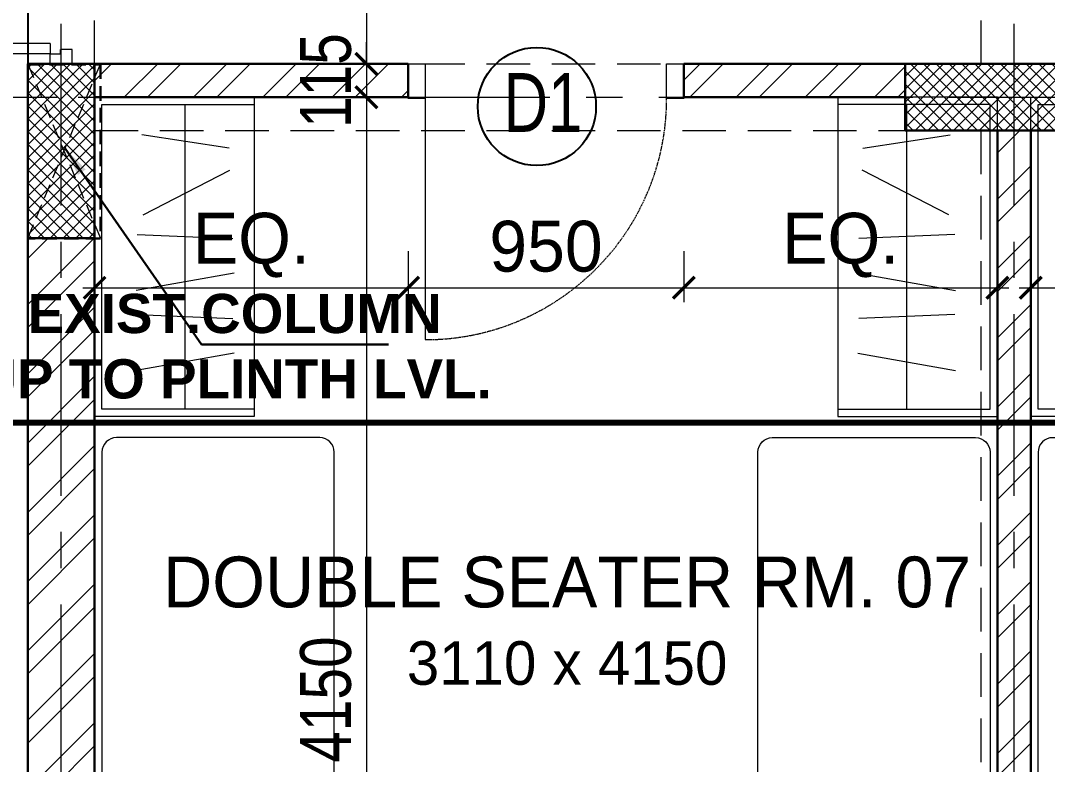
# Model space of a CAD drawing. Header units: millimetres. Extents: x -286480 to 108094, y -227925 to 10018.
# Drawn here: x -29843 to -26306, y -100020 to -97457 of the extents above; entities that cross this region are included whole.
import ezdxf

# ---------------------------------------------------------------- set-up
doc = ezdxf.new("R2010")
doc.units = ezdxf.units.MM
doc.header["$LTSCALE"] = 100
doc.header["$MEASUREMENT"] = 0
doc.header["$PDMODE"] = 67
doc.linetypes.add('CENTER', pattern=[2, 1.25, -0.25, 0.25, -0.25])
doc.linetypes.add('DASHED2', pattern=[0.375, 0.25, -0.125])
doc.layers.get('0').update_dxf_attribs({"lineweight": 25})
for name, color, linetype, lineweight in [('A-ANNO-COLUMN-HATCH', 253, 'Continuous', 9), ('A-ANNO-DOOR', 40, 'Continuous', 18), ('A-ANNO-GRID', 251, 'CENTER', 9), ('A-ANNO-TEXT', 7, 'Continuous', 25), ('A-ANNO-WALL', 1, 'Continuous', 30), ('beam', 3, 'Continuous', 20), ('dim', 7, 'Continuous', 13), ('DW-NO', 7, 'Continuous', 25), ('FURNITURE LAYOUT', 37, 'Continuous', 15), ('S-COL', 4, 'Continuous', 30), ('S-Concrete', 1, 'Continuous', 30), ('WALL HATCH', 24, 'Continuous', 9)]:
    doc.layers.add(name, color=color, linetype=linetype, lineweight=lineweight)
doc.styles.add('ARIAL', font='arial.ttf', dxfattribs={"width": 0.8})
doc.styles.add('CENTURY-GOTHIC', font='GOTHIC.TTF', dxfattribs={"height": 175})
doc.styles.add('DIM_100', font='romans.shx', dxfattribs={"width": 0.8, "height": 125})
doc.styles.add('SIZE', font='arial.ttf', dxfattribs={"width": 0.75, "height": 200})
doc.styles.add('Tower', font='arial.ttf', dxfattribs={"height": 250})
doc.dimstyles.new('1.125', dxfattribs={"dimtxt": 175, "dimasz": 75, "dimexe": 50, "dimexo": 50, "dimgap": 50, "dimtad": 1, "dimdec": 0, "dimrnd": 5, "dimzin": 0, "dimdsep": 46, "dimtxsty": 'CENTURY-GOTHIC', "dimblk": 'ARCHTICK', "dimcen": 5, "dimdle": 40, "dimclrd": 256, "dimclre": 8, "dimclrt": 213, "dimadec": 0, "dimazin": 0, "dimtfac": 1, "dimtdec": 0, "dimtofl": 0, "dimtmove": 2, "dimatfit": 2, "dimldrblk": 'OPEN30', "dimfxl": 80, "dimtolj": 1, "dimtzin": 0, "dimlwd": 15, "dimlwe": 9, "dimarcsym": 1})
doc.dimstyles.new('D 75', dxfattribs={"dimtxt": 175, "dimasz": 75, "dimexe": 100, "dimexo": 100, "dimgap": 50, "dimtad": 1, "dimdec": 0, "dimrnd": 5, "dimzin": 0, "dimdsep": 46, "dimtxsty": 'ARIAL', "dimblk": 'ARCHTICK', "dimcen": 0.09, "dimdle": 100, "dimclrd": 256, "dimclrt": 256, "dimadec": 0, "dimazin": 0, "dimtfac": 1, "dimtdec": 0, "dimtix": 1, "dimtofl": 0, "dimtmove": 1, "dimatfit": 3, "dimfxl": 135, "dimtolj": 1, "dimtzin": 0, "dimlwd": 9, "dimlwe": 9, "dimarcsym": 0})
doc.dimstyles.new('DIM_100', dxfattribs={"dimscale": 0, "dimtxt": 125, "dimasz": 100, "dimexe": 50, "dimexo": 10, "dimgap": 10, "dimtad": 1, "dimdec": 0, "dimrnd": 5, "dimzin": 4, "dimdsep": 46, "dimtxsty": 'DIM_100', "dimblk": 'ARCHTICK', "dimcen": 3, "dimdle": 100, "dimclrd": 256, "dimclre": 256, "dimclrt": 5, "dimadec": 0, "dimazin": 0, "dimtfac": 4, "dimtdec": 0, "dimtofl": 0, "dimtmove": 1, "dimatfit": 0, "dimfxl": 50, "dimtolj": 1, "dimtzin": 0, "dimlwd": -1, "dimlwe": -1, "dimarcsym": 0})

# ---------------------------------------------------------------- blocks, each defined once
blk = doc.blocks.new('A$C0E3E786B-flat-1')
at = {"ltscale": 0.1}
for p, q in [((855.2, 288.7, 0), (240.1, -46.1, 0)), ((1735, -1224.8, 0), (922.8, 268.6, 0)), ((220.2, -113.9, 0), (1032.4, -1607.3, 0)), ((1532.3, -852, 0), (1444.7, -899.7, 0)), ((1444.7, -899.7, 0), (752.9, -1093.3, 0)), ((829.6, -1234.5, 0), (1444.7, -899.7, 0)), ((1500.5, -885, 0), (875.6, -1225.1, 0)), ((1500.5, -885, 0), (1482.4, -924.7, 0)), ((1701.1, -1254, 0), (1500.5, -885, 0)), ((875.6, -1225.1, 0), (918.9, -1231.4, 0)), ((1076.3, -1594.1, 0), (875.6, -1225.1, 0)), ((1076.3, -1594.1, 0), (1701.1, -1254, 0)), ((1701.1, -1254, 0), (1654.4, -1240.9, 0)), ((1100.1, -1627.4, 0), (1715.1, -1292.6, 0)), ((1076.3, -1594.1, 0), (1090.9, -1547.7, 0))]:
    blk.add_line(p, q, dxfattribs=at)
for centre, start_param, end_param in [((879, 244.7, 0), 1.628397, 3.199193), ((264, -90, 0), 3.199193, 4.76999), ((1691.3, -1248.7, 0), 0.057601, 1.628397), ((1076.2, -1583.5, 0), 4.76999, 6.340786)]:
    blk.add_ellipse(centre, major_axis=(21.3, -45.2), ratio=0.996988, start_param=start_param, end_param=end_param, dxfattribs=at)
blk = doc.blocks.new('_ArchTick')
at = {"const_width": 0.15}
blk.add_lwpolyline([(-0.5, -0.5), (0.5, 0.5)], dxfattribs=at)
blk = doc.blocks.new('*D70')
at = {"layer": 'Defpoints', "color": 0, "ltscale": 0.1, "transparency": 16777216}
for p in [(-29010.4, -96106.8, 0), (-28919.7, -97606.8, -5.9), (-28652.1, -97606.8)]:
    blk.add_point(p, dxfattribs=at)
at = {"layer": 'dim', "lineweight": 9, "ltscale": 0.1, "transparency": 16777216}
blk.add_line((-28652.1, -96006.8), (-28652.1, -97706.8), dxfattribs=at)
at = {"layer": 'dim', "color": 0, "lineweight": 9, "ltscale": 0.1, "transparency": 16777216}
for p, q in [((-28910.4, -96106.8), (-28552.1, -96106.8)), ((-28819.7, -97606.8), (-28552.1, -97606.8))]:
    blk.add_line(p, q, dxfattribs=at)
at = {"layer": 'dim', "lineweight": 9, "ltscale": 0.1, "transparency": 16777216, "xscale": 75, "yscale": 75, "zscale": 75}
for p, rotation in [((-28652.1, -96106.8), 90), ((-28652.1, -97606.8), 270)]:
    blk.add_blockref('_ArchTick', p, dxfattribs=dict(at, rotation=rotation))
at = {"layer": 'dim', "ltscale": 0.1, "transparency": 16777216, "insert": (-28791.5, -96856.8), "char_height": 175, "attachment_point": 5, "rotation": 90, "style": 'ARIAL'}
blk.add_mtext('\\A1;1500', dxfattribs=at)
blk = doc.blocks.new('*D71')
at = {"layer": 'Defpoints', "color": 0, "ltscale": 0.1, "transparency": 16777216}
for p in [(-28919.7, -97606.8, -5.9), (-28919.7, -97721.8, 0.3), (-28652.1, -97721.8)]:
    blk.add_point(p, dxfattribs=at)
at = {"layer": 'dim', "lineweight": 9, "ltscale": 0.1, "transparency": 16777216}
for p, q in [((-28652.1, -97606.8), (-28652.1, -97531.8)), ((-28652.1, -97721.8), (-28652.1, -97796.8))]:
    blk.add_line(p, q, dxfattribs=at)
at = {"layer": 'dim', "color": 0, "lineweight": 9, "ltscale": 0.1, "transparency": 16777216}
for p, q in [((-28819.7, -97606.8), (-28552.1, -97606.8)), ((-28819.7, -97721.8), (-28552.1, -97721.8))]:
    blk.add_line(p, q, dxfattribs=at)
at = {"layer": 'dim', "lineweight": 9, "ltscale": 0.1, "transparency": 16777216, "xscale": 75, "yscale": 75, "zscale": 75}
for p, rotation in [((-28652.1, -97606.8), 270), ((-28652.1, -97721.8), 90)]:
    blk.add_blockref('_ArchTick', p, dxfattribs=dict(at, rotation=rotation))
at = {"layer": 'dim', "ltscale": 0.1, "transparency": 16777216, "insert": (-28791.5, -97664.3), "char_height": 175, "attachment_point": 5, "rotation": 90, "style": 'ARIAL'}
blk.add_mtext('\\A1;115', dxfattribs=at)
blk = doc.blocks.new('*D72')
at = {"layer": 'Defpoints', "color": 0, "ltscale": 0.1, "transparency": 16777216}
for p in [(-28919.7, -97721.8, 0.3), (-28988.4, -101871.8, 12.2), (-28652.1, -101871.8)]:
    blk.add_point(p, dxfattribs=at)
at = {"layer": 'dim', "lineweight": 9, "ltscale": 0.1, "transparency": 16777216}
blk.add_line((-28652.1, -97621.8), (-28652.1, -101971.8), dxfattribs=at)
at = {"layer": 'dim', "color": 0, "lineweight": 9, "ltscale": 0.1, "transparency": 16777216}
for p, q in [((-28819.7, -97721.8), (-28552.1, -97721.8)), ((-28888.4, -101871.8), (-28552.1, -101871.8))]:
    blk.add_line(p, q, dxfattribs=at)
at = {"layer": 'dim', "lineweight": 9, "ltscale": 0.1, "transparency": 16777216, "xscale": 75, "yscale": 75, "zscale": 75}
for p, rotation in [((-28652.1, -97721.8), 90), ((-28652.1, -101871.8), 270)]:
    blk.add_blockref('_ArchTick', p, dxfattribs=dict(at, rotation=rotation))
at = {"layer": 'dim', "ltscale": 0.1, "transparency": 16777216, "insert": (-28791.5, -99796.8), "char_height": 175, "attachment_point": 5, "rotation": 90, "style": 'ARIAL'}
blk.add_mtext('\\A1;4150', dxfattribs=at)
blk = doc.blocks.new('*D144')
at = {"layer": 'Defpoints', "color": 0, "ltscale": 0.1, "transparency": 16777216}
for p in [(-29588.3, -98202.4, -18.9), (-28508.3, -98202.4, -15.5), (-28508.3, -98378)]:
    blk.add_point(p, dxfattribs=at)
at = {"layer": 'dim', "color": 8, "lineweight": 9, "ltscale": 0.1, "transparency": 16777216}
for p, q in [((-29588.3, -98252.4), (-29588.3, -98428)), ((-28508.3, -98252.4), (-28508.3, -98428))]:
    blk.add_line(p, q, dxfattribs=at)
at = {"layer": 'dim', "lineweight": 15, "ltscale": 0.1, "transparency": 16777216}
blk.add_line((-29628.3, -98378), (-28468.3, -98378), dxfattribs=at)
at = {"layer": 'dim', "lineweight": 15, "ltscale": 0.1, "transparency": 16777216, "xscale": 75, "yscale": 75, "zscale": 75, "rotation": 180}
blk.add_blockref('_ArchTick', (-29588.3, -98378), dxfattribs=at)
at = {"layer": 'dim', "lineweight": 15, "ltscale": 0.1, "transparency": 16777216, "xscale": 75, "yscale": 75, "zscale": 75}
blk.add_blockref('_ArchTick', (-28508.3, -98378), dxfattribs=at)
at = {"layer": 'dim', "color": 213, "ltscale": 0.1, "transparency": 16777216, "insert": (-29048.3, -98231.4), "char_height": 175, "attachment_point": 5, "style": 'CENTURY-GOTHIC'}
blk.add_mtext('\\A1;EQ.', dxfattribs=at)
blk = doc.blocks.new('_Open30')
at = {"color": 0, "linetype": 'ByBlock', "lineweight": -2}
for p, q in [((-1, 0.268), (0, 0)), ((0, 0), (-1, -0.268)), ((0, 0), (-1, 0))]:
    blk.add_line(p, q, dxfattribs=at)
blk = doc.blocks.new('*D145')
at = {"layer": 'Defpoints', "color": 0, "ltscale": 0.1, "transparency": 16777216}
for p in [(-28508.3, -98202.4, -15.5), (-27558.3, -98202.4, -15.8), (-27558.3, -98378)]:
    blk.add_point(p, dxfattribs=at)
at = {"layer": 'dim', "color": 8, "lineweight": 9, "ltscale": 0.1, "transparency": 16777216}
for p, q in [((-28508.3, -98252.4), (-28508.3, -98428)), ((-27558.3, -98252.4), (-27558.3, -98428))]:
    blk.add_line(p, q, dxfattribs=at)
at = {"layer": 'dim', "lineweight": 15, "ltscale": 0.1, "transparency": 16777216}
blk.add_line((-28548.3, -98378), (-27518.3, -98378), dxfattribs=at)
at = {"layer": 'dim', "lineweight": 15, "ltscale": 0.1, "transparency": 16777216, "xscale": 75, "yscale": 75, "zscale": 75, "rotation": 180}
blk.add_blockref('_ArchTick', (-28508.3, -98378), dxfattribs=at)
at = {"layer": 'dim', "lineweight": 15, "ltscale": 0.1, "transparency": 16777216, "xscale": 75, "yscale": 75, "zscale": 75}
blk.add_blockref('_ArchTick', (-27558.3, -98378), dxfattribs=at)
at = {"layer": 'dim', "color": 213, "ltscale": 0.1, "transparency": 16777216, "insert": (-28033.3, -98236.1), "char_height": 175, "attachment_point": 5, "style": 'CENTURY-GOTHIC'}
blk.add_mtext('\\A1;950', dxfattribs=at)
blk = doc.blocks.new('*D146')
at = {"layer": 'Defpoints', "color": 0, "ltscale": 0.1, "transparency": 16777216}
for p in [(-27558.3, -98202.4, -15.8), (-26478.3, -98202.4, -18.6), (-26478.3, -98378)]:
    blk.add_point(p, dxfattribs=at)
at = {"layer": 'dim', "color": 8, "lineweight": 9, "ltscale": 0.1, "transparency": 16777216}
for p, q in [((-27558.3, -98252.4), (-27558.3, -98428)), ((-26478.3, -98252.4), (-26478.3, -98428))]:
    blk.add_line(p, q, dxfattribs=at)
at = {"layer": 'dim', "lineweight": 15, "ltscale": 0.1, "transparency": 16777216}
blk.add_line((-27598.3, -98378), (-26438.3, -98378), dxfattribs=at)
at = {"layer": 'dim', "lineweight": 15, "ltscale": 0.1, "transparency": 16777216, "xscale": 75, "yscale": 75, "zscale": 75, "rotation": 180}
blk.add_blockref('_ArchTick', (-27558.3, -98378), dxfattribs=at)
at = {"layer": 'dim', "lineweight": 15, "ltscale": 0.1, "transparency": 16777216, "xscale": 75, "yscale": 75, "zscale": 75}
blk.add_blockref('_ArchTick', (-26478.3, -98378), dxfattribs=at)
at = {"layer": 'dim', "color": 213, "ltscale": 0.1, "transparency": 16777216, "insert": (-27018.3, -98231.4), "char_height": 175, "attachment_point": 5, "style": 'CENTURY-GOTHIC'}
blk.add_mtext('\\A1;EQ.', dxfattribs=at)
blk = doc.blocks.new('*D147')
at = {"layer": 'Defpoints', "color": 0, "ltscale": 0.1, "transparency": 16777216}
for p in [(-25283.3, -98202.4, -10.6), (-26363.3, -98317.4, -18.6), (-25283.3, -98378)]:
    blk.add_point(p, dxfattribs=at)
at = {"layer": 'dim', "color": 8, "lineweight": 9, "ltscale": 0.1, "transparency": 16777216}
for p, q in [((-25283.3, -98252.4), (-25283.3, -98428)), ((-26363.3, -98367.4), (-26363.3, -98428))]:
    blk.add_line(p, q, dxfattribs=at)
at = {"layer": 'dim', "lineweight": 15, "ltscale": 0.1, "transparency": 16777216}
blk.add_line((-26403.3, -98378), (-25243.3, -98378), dxfattribs=at)
at = {"layer": 'dim', "lineweight": 15, "ltscale": 0.1, "transparency": 16777216, "xscale": 75, "yscale": 75, "zscale": 75, "rotation": 180}
blk.add_blockref('_ArchTick', (-26363.3, -98378), dxfattribs=at)
at = {"layer": 'dim', "lineweight": 15, "ltscale": 0.1, "transparency": 16777216, "xscale": 75, "yscale": 75, "zscale": 75}
blk.add_blockref('_ArchTick', (-25283.3, -98378), dxfattribs=at)
at = {"layer": 'dim', "color": 213, "ltscale": 0.1, "transparency": 16777216, "insert": (-25823.3, -98231.4), "char_height": 175, "attachment_point": 5, "style": 'CENTURY-GOTHIC'}
blk.add_mtext('\\A1;EQ.', dxfattribs=at)
blk = doc.blocks.new('door-700')
at = {"linetype": 'Continuous'}
for p, q in [((-50, 100), (-50, 800)), ((-800, 100), (-800, 0)), ((0, 100), (0, 0))]:
    blk.add_line(p, q, dxfattribs=at)
at = {"linetype": 'DASHED2', "ltscale": 0.1}
blk.add_arc((-50, 100), 700, 90, 180, dxfattribs=at)
at = {"linetype": 'Continuous'}
for points in [[(-750, 0), (-800, 0), (-800, 100), (-750, 100)], [(0, 0), (-50, 0), (-50, 100), (0, 100)]]:
    blk.add_3dface(points, dxfattribs=at)
blk = doc.blocks.new('cb')
at = {"layer": 'FURNITURE LAYOUT', "ltscale": 0.1, "extrusion": (-0.008908, -0.002858, 0.999956)}
for p, q in [((-25800.7, -129393.6, 17.8), (-25800.7, -130443.6, 14.8)), ((-25632.1, -129587.2, 18.8), (-25969.4, -129527.9, 16)), ((-25967, -129720.4, 15.4), (-25636.4, -129706.4, 18.4)), ((-25632.1, -129862.6, 18), (-25969.4, -129803.2, 15.2)), ((-25967, -129995.7, 14.6), (-25636.4, -129981.8, 17.6)), ((-25945.4, -130063.9, 14.6), (-25647.1, -130217, 16.9)), ((-25649.6, -130293.4, 16.6), (-25950.5, -130338.9, 13.8))]:
    blk.add_line(p, q, dxfattribs=at)
at = {"layer": 'FURNITURE LAYOUT', "ltscale": 0.1, "extrusion": (-0.008908, -0.002858, 0.999956), "elevation": 617.5}
blk.add_lwpolyline([(-26112, -129367.4), (-26112.1, -130467.4), (-25562.1, -130467.4), (-25562, -129367.4)], close=True, dxfattribs=at)
blk.add_lwpolyline([(-25562, -129392.4), (-26087, -129392.4), (-26087.1, -130442.4), (-25562.1, -130442.4)], dxfattribs=at)
blk = doc.blocks.new('Big Door Garbage')
at = {"lineweight": 18}
for p, q in [((-12550, 128777.8), (-12500, 128777.8)), ((-12550, 128702.8), (-12550, 128777.8)), ((-12500, 128777.8), (-12500, 128737.8)), ((-11100, 128777.8), (-11100, 128737.8)), ((-11050, 128777.8), (-11100, 128777.8)), ((-12515, 128737.8), (-12500, 128737.8)), ((-12515, 128702.8), (-12515, 128737.8)), ((-11085, 128737.8), (-11100, 128737.8)), ((-11085, 128702.8), (-11085, 128737.8)), ((-12550, 128702.8), (-12515, 128702.8)), ((-12515, 128702.8), (-12515, 128239.2)), ((-12480, 128702.8), (-12515, 128702.8)), ((-12480, 128702.8), (-12480, 128239.2)), ((-11120, 128702.8), (-11085, 128702.8)), ((-11120, 128702.8), (-11120, 127838)), ((-11050, 128702.8), (-11085, 128702.8)), ((-11085, 128702.8), (-11085, 127838))]:
    blk.add_line(p, q, dxfattribs=at)
blk.add_lwpolyline([(-11050, 128777.8), (-11050, 128702.8)], dxfattribs=at)
for centre, radius, start, end in [((-12498.9, 128737.8), 498.9, 268.1474, 0), ((-11101.5, 128737.8), 900, 180, 271.0475)]:
    blk.add_arc(centre, radius, start, end, dxfattribs=at)

msp = doc.modelspace()

# ---------------------------------------------------------------- hatches: boundary and pattern name
at = {"layer": 'A-ANNO-COLUMN-HATCH', "lineweight": 9, "ltscale": 0.1}
h = msp.add_hatch(dxfattribs=at)
h.set_pattern_fill('ANSI37', color=256, scale=250)
h.set_pattern_definition([(45, (-156057.718, -26179.902), (-22.097087, 22.097087), []), (135, (-156057.718, -26179.902), (-22.097087, -22.097087), [])])
h.paths.add_polyline_path([(-29588.3, -98206.8), (-29588.3, -97606.8), (-29818.3, -97606.8), (-29818.3, -98206.8)])
h = msp.add_hatch(dxfattribs=at)
h.set_pattern_fill('ANSI37', color=256, scale=250)
h.set_pattern_definition([(45, (-136543.228, -107872.07), (-22.097087, 22.097087), []), (135, (-136543.228, -107872.07), (-22.097087, -22.097087), [])])
h.paths.add_polyline_path([(-26045.8, -97606.8), (-26795.8, -97606.8), (-26795.8, -97836.8), (-26045.8, -97836.8)])
at = {"layer": 'WALL HATCH', "ltscale": 0.1}
h = msp.add_hatch(dxfattribs=at)
h.set_pattern_fill('ANSI32', color=256, scale=450, style=0)
h.set_pattern_definition([(45, (-21267.2, 27434.65), (-119.32427, 119.32427), []), (45, (-21187.65, 27434.65), (-119.32427, 119.32427), [])])
h.paths.add_polyline_path([(-28508.3, -97606.8), (-28508.3, -97721.8), (-29588.3, -97721.8), (-29588.3, -97606.8)])
h = msp.add_hatch(dxfattribs=at)
h.set_pattern_fill('ANSI32', color=256, scale=450, style=0)
h.set_pattern_definition([(45, (-19637.2, 27434.72), (-119.32427, 119.32427), []), (45, (-19557.65, 27434.72), (-119.32427, 119.32427), [])])
h.paths.add_polyline_path([(-27558.3, -97721.8), (-27558.3, -97606.8), (-26795.8, -97606.8), (-26795.8, -97721.8)])
h = msp.add_hatch(dxfattribs=at)
h.set_pattern_fill('ANSI32', color=256, scale=450, style=0)
h.paths.add_polyline_path([(-26478.3, -100821.8), (-26363.3, -100821.8), (-26363.3, -97836.7), (-26478.3, -97836.7)])
h = msp.add_hatch(dxfattribs=at)
h.set_pattern_fill('ANSI32', color=256, scale=450, style=0)
h.set_pattern_definition([(45, (127.6, 27446.86), (-119.32427, 119.32427), []), (45, (207.15, 27446.86), (-119.32427, 119.32427), [])])
h.paths.add_polyline_path([(-29588.2, -98206.8), (-29818.3, -98206.8), (-29818.3, -101496.8), (-29588.3, -101496.8)])

# ---------------------------------------------------------------- linework, layer by layer
at = {"color": 12, "ltscale": 0.5, "true_color": 0xe00000, "const_width": 20, "elevation": 28.4}
msp.add_lwpolyline([(-30638.3, -99120.6), (-30638.3, -98843), (-13014.9, -98843), (-13014.9, -101769.8), (-5884.9, -101769.8), (-5884.9, -101903.5)], dxfattribs=at)
at = {"layer": 'A-ANNO-GRID', "ltscale": 5}
for p, q in [((-29703.3, -106094.3, 16.3), (-29703.3, -89843.9, 16.3)), ((-26420.8, -106094.3, -2.6), (-26420.8, -89843.9, -2.6)), ((-28716.6, -97722.5), (-39857.5, -97722.5)), ((-30644.8, -97721.8, 29.7), (-4817.6, -97721.8, 29.7))]:
    msp.add_line(p, q, dxfattribs=at)
at = {"layer": 'A-ANNO-WALL', "ltscale": 0.1, "extrusion": (5.90536e-11, 0.002858, 0.999996)}
for p, q in [((-29588.3, -97606.8, 30.1), (-28508.3, -97606.8, 28)), ((-28508.3, -97606.8, 27.6), (-28508.3, -97721.8, 28)), ((-27558.3, -97606.8, 27.3), (-26795.8, -97606.8, -2.6)), ((-27558.3, -97606.8, 27.3), (-27558.3, -97721.8, 27.6)), ((-29588.3, -97721.8, 30.1), (-28508.3, -97721.8, 28)), ((-27558.3, -97721.8, 27.6), (-26795.8, -97721.8, -2.3)), ((-26478.3, -100821.8, 38.9), (-26478.3, -97836.8, 30.4)), ((-29588.3, -102096.8, 29.7), (-29588.3, -98206.8, 29.7))]:
    msp.add_line(p, q, dxfattribs=at)
at = {"layer": 'A-ANNO-WALL', "ltscale": 0.1, "extrusion": (-5.90536e-11, 0.002858, 0.999996)}
msp.add_line((-26363.3, -100821.8, 38.9), (-26363.3, -97836.8, 30.4), dxfattribs=at)
at = {"layer": 'A-ANNO-WALL', "ltscale": 0.1}
msp.add_line((-29818.3, -98206.8, 29.7), (-29818.3, -101496.8, 29.7), dxfattribs=at)
at = {"layer": 'beam', "linetype": 'DASHED2', "ltscale": 6}
for p, q in [((-29818.3, -95091.8, 9.7), (-29818.3, -97606.8, 24.2)), ((-29588.3, -97606.8, 30.1), (-29588.4, -96106.8, 22.4)), ((-26535.8, -96106.8, 71.9), (-26535.8, -97606.8, -2.6)), ((-29588.3, -97606.8, 30.1), (-26795.8, -97606.8, -8.8)), ((-29818.3, -97836.8, 18.3), (-29818.3, -97836.8, 18.3)), ((-29588.3, -97836.8, 16.2), (-26795.8, -97836.8, -8.8)), ((-26535.8, -97836.8, 52.7), (-26535.8, -101346.8, 7.5)), ((-29818.3, -98206.8, 14.9), (-29818.3, -101496.8, 29.7)), ((-29588.2, -98206.7, 64.8), (-29588.3, -101496.8, 29.7))]:
    msp.add_line(p, q, dxfattribs=at)
at = {"layer": 'DW-NO', "color": 51}
msp.add_line((-29818.3, -96106.7, 29.7), (-29818.3, -97606.8, 14.9), dxfattribs=at)
msp.add_circle((-28064.6, -97753.5, 683.1), 203.6, dxfattribs=at)
at = {"layer": 'S-COL', "ltscale": 0.1}
for points, elevation in [([(-29588.3, -98206.8), (-29588.3, -97606.8), (-29818.3, -97606.8), (-29818.3, -98206.8)], 24.2), ([(-26045.8, -97606.8), (-26795.8, -97606.8), (-26795.8, -97836.8), (-26045.8, -97836.8)], -2.6)]:
    msp.add_lwpolyline(points, close=True, dxfattribs=dict(at, elevation=elevation))
at = {"layer": 'S-Concrete', "color": 12, "linetype": 'DASHED2', "lineweight": 13, "ltscale": 2, "true_color": 0xe00000}
for p, q in [((-29818.3, -98206.7, 8.9), (-29568.3, -97607.5, 43.2)), ((-29818.3, -97607.5, 43.2), (-29568.3, -98207.5, 43.2))]:
    msp.add_line(p, q, dxfattribs=at)
at = {"layer": 'S-Concrete', "color": 12, "linetype": 'DASHED2', "lineweight": 30, "ltscale": 2, "true_color": 0xe00000, "elevation": 14.9}
msp.add_lwpolyline([(-29818.3, -97608.6), (-29568.3, -97608.6), (-29568.3, -98208.6), (-29818.3, -98208.6), (-29818.3, -97608.6)], dxfattribs=at)

# ---------------------------------------------------------------- block references
at = {"layer": 'A-ANNO-DOOR', "extrusion": (0.000124809, 0.002858, 0.999996), "xscale": 0.9999763835118403, "yscale": 0.9999763835118403, "zscale": 0.9999763835118403, "rotation": 269.9977240268291}
msp.add_blockref('Big Door Garbage', (-158441, -108651.1, -246.5), dxfattribs=at)
at = {"layer": 'A-ANNO-DOOR', "extrusion": (5.90536e-11, 0.002858, 0.999996), "xscale": 1.187500030388742, "yscale": 1.187500030388742, "zscale": 1.187500030388742, "rotation": 180}
msp.add_blockref('door-700', (-28508.3, -97606.5, -251.7), dxfattribs=at)
at = {"layer": 'FURNITURE LAYOUT', "xscale": -1, "rotation": 180}
for p in [(-3475.1, -228190.4, 15.3), (-250.1, -228190.4, 18.1)]:
    msp.add_blockref('cb', p, dxfattribs=at)
at = {"layer": 'FURNITURE LAYOUT', "rotation": 180}
msp.add_blockref('cb', (-52591.5, -228190.4, 18.1), dxfattribs=at)
at = {"layer": 'FURNITURE LAYOUT', "ltscale": 0.1, "extrusion": (5.3212e-11, 0.002858, 0.999996), "zscale": -0.9999999999999997, "rotation": 331.4407747082076}
msp.add_blockref('A$C0E3E786B-flat-1', (-29701.8, -98738.7, -252), dxfattribs=at)
at = {"layer": 'FURNITURE LAYOUT', "ltscale": 0.1, "extrusion": (-0.000249617, -0.002858, -0.999996), "rotation": 331.4472031888076}
msp.add_blockref('A$C0E3E786B-flat-1', (26364.4, -98738.8, 259), dxfattribs=at)
at = {"layer": 'FURNITURE LAYOUT', "ltscale": 0.1, "extrusion": (0.000249617, -0.002858, -0.999996), "xscale": -1, "rotation": 28.55279681133499}
msp.add_blockref('A$C0E3E786B-flat-1', (26477.1, -98738.9, 245.8), dxfattribs=at)

# ---------------------------------------------------------------- texts
at = {"layer": 'A-ANNO-TEXT', "color": 12, "true_color": 0xdb0000, "insert": (-29105.9, -98580.2, -58), "char_height": 115.806, "attachment_point": 5, "style": 'Tower'}
msp.add_mtext('{\\fArial|b1|i0|c0|p34;\\H1.1667x;EXIST.COLUMN\\PUP TO PLINTH LVL.}', dxfattribs=at)
at = {"layer": 'A-ANNO-TEXT', "insert": (-27960.5, -99525.9, 41.3), "char_height": 150, "width": 2908.602, "attachment_point": 5, "style": 'Tower'}
msp.add_mtext('{\\fCentury Gothic|b0|i0|c0|p34;\\H1.1667x;DOUBLE SEATER RM. 07\\P\\H0.85714x;3110 x 4150}', dxfattribs=at)
at = {"layer": 'DW-NO', "color": 51, "style": 'SIZE', "width": 0.75}
msp.add_text('D1', height=202.67, dxfattribs=at).set_placement((-28179.3, -97841.1, 683.1))

# ---------------------------------------------------------------- dimensions: what is measured, and where the dimension line sits
at = {"layer": 'dim', "ltscale": 0.1}
for base, p1, p2, angle, dimstyle, picture, middle in [((-28652.1, -97606.8, 29.7), (-29010.4, -96106.8, 29.7), (-28919.7, -97606.8, 23.9), 90, 'D 75', '*D70', (-28791.5, -96856.8, 29.7)), ((-28652.1, -97721.8, 29.7), (-28919.7, -97606.8, 23.9), (-28919.7, -97721.8, 30.1), 90, 'D 75', '*D71', (-28791.5, -97664.3, 29.7)), ((-28652.1, -101871.8, 29.7), (-28919.7, -97721.8, 30.1), (-28988.4, -101871.8, 41.9), 90, 'D 75', '*D72', (-28791.5, -99796.8, 29.7)), ((-27558.3, -98378, 43.2), (-28508.3, -98202.4, 27.8), (-27558.3, -98202.4, 27.5), 180, '1.125', '*D145', (-28033.3, -98236.1, 43.2))]:
    dim = msp.add_linear_dim(base=base, p1=p1, p2=p2, angle=angle, dimstyle=dimstyle, dxfattribs=at)
    dim.commit()
    dim.dimension.update_dxf_attribs({"geometry": picture, "text_midpoint": middle})
dim = msp.add_aligned_dim(p1=(-29588.3, -98202.4, 24.3), p2=(-28508.3, -98202.4, 27.8), distance=-175.6, text='EQ.', dimstyle='1.125', dxfattribs=at)
dim.commit()
dim.dimension.update_dxf_attribs({"geometry": '*D144', "text_midpoint": (-29048.3, -98231.4, 43.2)})
for base, p1, p2, picture, middle in [((-26478.3, -98378, 43.2), (-27558.3, -98202.4, 27.5), (-26478.3, -98202.4, 24.7), '*D146', (-27018.3, -98231.4, 43.2)), ((-25283.3, -98378, 43.2), (-26363.3, -98317.4, 24.7), (-25283.3, -98202.4, 32.6), '*D147', (-25823.3, -98231.4, 43.2))]:
    dim = msp.add_linear_dim(base=base, p1=p1, p2=p2, angle=180, text='EQ.', dimstyle='1.125', dxfattribs=at)
    dim.commit()
    dim.dimension.update_dxf_attribs({"geometry": picture, "text_midpoint": middle})

# ---------------------------------------------------------------- leaders
at = {"layer": 'A-ANNO-WALL', "ltscale": 0.1}
msp.add_leader([(-29689.3, -97897.9, -1.7), (-29220.5, -98573, -1.7), (-28576.2, -98573, -1.7)], dimstyle='DIM_100', override={"dimscale": 1, "dimtad": 0, "dimfxlon": 1, "dimtfill": 1}, dxfattribs=at)

doc.saveas('drawing.dxf')
